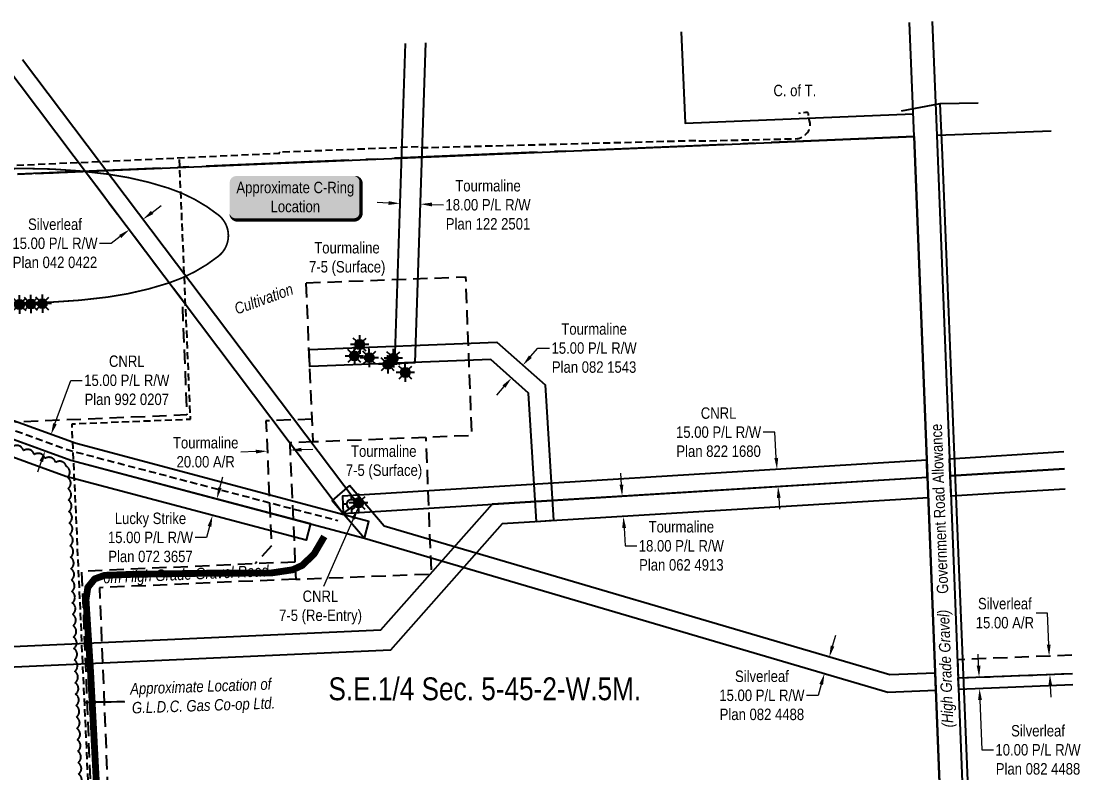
# Model space of a CAD drawing. Extents: x 683818 to 685792, y 5858248 to 5860219.
# Drawn here: x 684826 to 685764, y 5858680 to 5859338 of the extents above; entities that cross this region are included whole.
import ezdxf
from ezdxf.enums import TextEntityAlignment as Align

# ---------------------------------------------------------------- set-up
doc = ezdxf.new("R2010")
doc.units = 0
doc.header["$LTSCALE"] = 5
doc.header["$PDSIZE"] = 0.5
for name, pattern in [('0', [1, 1, 0]), ('foc-ACCESSROAD', [3.75, 2.5, -1.25]), ('foc-QUARTERLINE', [33, 25, -3, 2, -3]), ('foc-TRAV', [1.875, 1.25, -0.625]), ('UG_PIPE', [1.875, 1.25, -0.625])]:
    doc.linetypes.add(name, pattern=pattern)
doc.layers.get('Defpoints').update_dxf_attribs({"color": 9})
for name, color, linetype in [('AS-FENCE', 48, 'foc-FENCE'), ('AS-PIPE-UG', 44, 'UG_PIPE'), ('AS-PIPE-UG-T', 44, 'Continuous'), ('AS-POWER', 104, 'foc-POWER'), ('AS-ROADS', 254, 'Continuous'), ('C-SYMBOL', 7, 'Continuous'), ('C-WS', 13, 'foc-ACCESSROAD'), ('C-WS-S', 13, 'Continuous'), ('CG-NOTES', 7, 'Continuous'), ('F-AR', 190, 'foc-ACCESSROAD'), ('F-RW', 190, 'Continuous'), ('F-WS', 190, 'foc-ACCESSROAD'), ('F-WS-S', 190, 'Continuous'), ('L-ROAD-T', 7, 'Continuous'), ('L-SEC', 7, 'Continuous'), ('L-SECQ', 8, 'foc-QUARTERLINE'), ('L-TITLEDB', 4, 'Continuous'), ('L-TITLEDB-T', 4, 'Continuous'), ('T-BUSH', 110, '0')]:
    doc.layers.add(name, color=color, linetype=linetype)
for name, color, linetype, lineweight in [('F-AR-T', 190, 'Continuous', 9), ('F-RW-T', 190, 'Continuous', 9), ('F-WS-T', 190, 'Continuous', 9), ('T-TEXT', 48, 'Continuous', 18)]:
    doc.layers.add(name, color=color, linetype=linetype, lineweight=lineweight)
doc.styles.add('175L', font='ARIALN.TTF', dxfattribs={"height": 20})
doc.styles.add('80', font='ARIALN.TTF', dxfattribs={"height": 10})
doc.styles.add('80CG', font='ARIALN.TTF', dxfattribs={"height": 10})
doc.styles.add('80L', font='ARIALN.TTF', dxfattribs={"height": 10})
doc.styles.add('80LS', font='ARIALNI.TTF', dxfattribs={"height": 10})
doc.styles.add('foc-LtypeFont', font='ARIALN.TTF', dxfattribs={"height": 7.35})
doc.linetypes.add('foc-FENCE', pattern='A,10,-1,["X",foc-LtypeFont,S=0.2,R=0,X=-0.625,Y=-0.75],-1.24', length=12.24)
doc.linetypes.add('foc-FENCE-NOLINE', pattern='A,0,-6,["X",foc-LtypeFont,S=0.2,R=0,X=-0.625,Y=-0.75],-6.24', length=12.24)
doc.linetypes.add('foc-POWER', pattern='A,6,-1,["P",foc-LtypeFont,S=0.2,R=0,X=-0.625,Y=-0.75],-1.24,4', length=12.24)
doc.linetypes.add('foc-POWER-NOLINE', pattern='A,0,-4,["P",foc-LtypeFont,S=0.2,R=0,X=-0.625,Y=-0.75],-8.24', length=12.24)
doc.dimstyles.new('Compass 5 000', dxfattribs={"dimscale": 5, "dimtxt": 9, "dimasz": 2, "dimexe": 0.2, "dimexo": 0.0625, "dimgap": 0.5, "dimtad": 0, "dimtih": 1, "dimtoh": 1, "dimzin": 0, "dimdsep": 46, "dimtxsty": '80CG', "dimcen": 0.1, "dimse1": 1, "dimse2": 1, "dimclrd": 256, "dimclrt": 256, "dimaunit": 1, "dimadec": 4, "dimazin": 0, "dimtfac": 0.06, "dimtofl": 0, "dimtmove": 0, "dimatfit": 1, "dimfxl": 0.2, "dimtolj": 1, "dimtzin": 0, "dimlwd": -1, "dimarcsym": 0})

# ---------------------------------------------------------------- blocks, each defined once
blk = doc.blocks.new('*D468')
at = {"layer": 'Defpoints', "color": 0, "transparency": 16777216}
for p in [(685040.77, 5858961.7), (685041.24, 5858951), (685061.22, 5858951.87)]:
    blk.add_point(p, dxfattribs=at)
at = {"layer": 'F-AR-T', "transparency": 16777216}
for p, q in [((685030.78, 5858961.27), (685017.63, 5858960.69)), ((685070.74, 5858963.01), (685080.73, 5858963.45))]:
    blk.add_line(p, q, dxfattribs=at)
for points in [[(685030.71, 5858962.93), (685030.86, 5858959.6), (685040.77, 5858961.7)], [(685070.67, 5858964.68), (685070.81, 5858961.35), (685060.75, 5858962.58)]]:
    blk.add_solid(points, dxfattribs=at)
at = {"layer": 'F-AR-T', "transparency": 16777216, "insert": (684986.88, 5858960.69), "char_height": 10, "attachment_point": 5, "style": '80CG'}
blk.add_mtext('\\A1;Tourmaline\\P20.00 A/R', dxfattribs=at)
blk = doc.blocks.new('*D469')
at = {"layer": 'Defpoints', "color": 0, "transparency": 16777216}
for p in [(685724.91, 5858782.29), (685763.12, 5858783.79), (685763.75, 5858767.8)]:
    blk.add_point(p, dxfattribs=at)
at = {"layer": 'F-AR-T', "transparency": 16777216}
for p, q in [((685723.44, 5858819.84), (685713.44, 5858819.84)), ((685724.52, 5858792.28), (685723.44, 5858819.84)), ((685725.93, 5858756.31), (685726.32, 5858746.32))]:
    blk.add_line(p, q, dxfattribs=at)
for points in [[(685726.19, 5858792.35), (685722.86, 5858792.22), (685724.91, 5858782.29)], [(685727.6, 5858756.37), (685724.27, 5858756.24), (685725.54, 5858766.3)]]:
    blk.add_solid(points, dxfattribs=at)
at = {"layer": 'F-AR-T', "transparency": 16777216, "insert": (685686.16, 5858819.84), "char_height": 10, "attachment_point": 5, "style": '80CG'}
blk.add_mtext('\\A1;Silverleaf\\P15.00 A/R', dxfattribs=at)
blk = doc.blocks.new('*D477')
at = {"layer": 'Defpoints', "color": 0, "transparency": 16777216}
for p in [(684920.08, 5859155.58), (684950.21, 5859140.51), (684938.24, 5859131.48)]:
    blk.add_point(p, dxfattribs=at)
at = {"layer": 'F-RW-T', "transparency": 16777216}
for p, q in [((684940.03, 5859170.62), (684948.02, 5859176.64)), ((684912.09, 5859149.56), (684904.11, 5859143.54)), ((684904.11, 5859143.54), (684894.11, 5859143.54))]:
    blk.add_line(p, q, dxfattribs=at)
for points in [[(684939.03, 5859171.96), (684941.03, 5859169.29), (684932.05, 5859164.6)], [(684911.09, 5859150.89), (684913.09, 5859148.23), (684920.08, 5859155.58)]]:
    blk.add_solid(points, dxfattribs=at)
at = {"layer": 'F-RW-T', "transparency": 16777216, "insert": (684855.02, 5859143.54), "char_height": 10, "attachment_point": 5, "style": '80CG'}
blk.add_mtext('\\A1;Silverleaf\\P15.00 P/L R/W\\PPlan 042 0422', dxfattribs=at)
blk = doc.blocks.new('*D478')
at = {"layer": 'Defpoints', "color": 0, "transparency": 16777216}
for p in [(685157.5, 5859197.16), (685175.47, 5859196.56), (685156.88, 5859178.52)]:
    blk.add_point(p, dxfattribs=at)
at = {"layer": 'F-RW-T', "transparency": 16777216}
for p, q in [((685146.89, 5859178.85), (685136.89, 5859179.18)), ((685184.84, 5859177.59), (685194.84, 5859177.26))]:
    blk.add_line(p, q, dxfattribs=at)
for points in [[(685146.94, 5859180.52), (685146.83, 5859177.19), (685156.88, 5859178.52)], [(685184.9, 5859179.26), (685184.79, 5859175.93), (685174.85, 5859177.92)]]:
    blk.add_solid(points, dxfattribs=at)
at = {"layer": 'F-RW-T', "transparency": 16777216, "insert": (685233.92, 5859177.26), "char_height": 10, "attachment_point": 5, "style": '80CG'}
blk.add_mtext('\\A1;Tourmaline\\P18.00 P/L R/W\\PPlan 122 2501', dxfattribs=at)
blk = doc.blocks.new('*D479')
at = {"layer": 'Defpoints', "color": 0, "transparency": 16777216}
for p in [(685264.4, 5859036.92), (685268.11, 5859033.64), (685258.18, 5859022.4)]:
    blk.add_point(p, dxfattribs=at)
at = {"layer": 'F-RW-T', "transparency": 16777216}
for p, q in [((685271.03, 5859044.41), (685277.65, 5859051.9)), ((685277.65, 5859051.9), (685287.65, 5859051.9)), ((685247.84, 5859018.19), (685241.22, 5859010.7))]:
    blk.add_line(p, q, dxfattribs=at)
for points in [[(685269.78, 5859045.51), (685272.27, 5859043.3), (685264.4, 5859036.92)], [(685246.59, 5859019.3), (685249.09, 5859017.09), (685254.47, 5859025.68)]]:
    blk.add_solid(points, dxfattribs=at)
at = {"layer": 'F-RW-T', "transparency": 16777216, "insert": (685326.74, 5859051.9), "char_height": 10, "attachment_point": 5, "style": '80CG'}
blk.add_mtext('\\A1;Tourmaline\\P15.00 P/L R/W^JPlan 082 1543', dxfattribs=at)
blk = doc.blocks.new('*D480')
at = {"layer": 'Defpoints', "color": 0, "transparency": 16777216}
for p in [(685560.1, 5858950.31), (685486.77, 5858945.77), (685561.02, 5858935.37)]:
    blk.add_point(p, dxfattribs=at)
at = {"layer": 'F-RW-T', "transparency": 16777216}
for p, q in [((685484.76, 5858978.27), (685474.76, 5858978.27)), ((685486.15, 5858955.76), (685484.76, 5858978.27)), ((685488.31, 5858920.85), (685488.93, 5858910.87))]:
    blk.add_line(p, q, dxfattribs=at)
for points in [[(685487.81, 5858955.86), (685484.49, 5858955.65), (685486.77, 5858945.77)], [(685489.97, 5858920.96), (685486.65, 5858920.75), (685487.69, 5858930.83)]]:
    blk.add_solid(points, dxfattribs=at)
at = {"layer": 'F-RW-T', "transparency": 16777216, "insert": (685435.67, 5858978.27), "char_height": 10, "attachment_point": 5, "style": '80CG'}
blk.add_mtext('\\A1;CNRL\\P15.00 P/L R/W^JPlan 822 1680', dxfattribs=at)
blk = doc.blocks.new('*D481')
at = {"layer": 'Defpoints', "color": 0, "transparency": 16777216}
for p in [(685523.79, 5858933.05), (685351.3, 5858922.35), (685524.89, 5858915.16)]:
    blk.add_point(p, dxfattribs=at)
at = {"layer": 'F-RW-T', "transparency": 16777216}
for p, q in [((685350.68, 5858932.34), (685350.06, 5858942.32)), ((685353.02, 5858894.49), (685354, 5858878.77)), ((685354, 5858878.77), (685364, 5858878.77))]:
    blk.add_line(p, q, dxfattribs=at)
for points in [[(685352.34, 5858932.44), (685349.01, 5858932.23), (685351.3, 5858922.35)], [(685354.69, 5858894.59), (685351.36, 5858894.39), (685352.4, 5858904.47)]]:
    blk.add_solid(points, dxfattribs=at)
at = {"layer": 'F-RW-T', "transparency": 16777216, "insert": (685403.08, 5858878.77), "char_height": 10, "attachment_point": 5, "style": '80CG'}
blk.add_mtext('\\A1;Tourmaline\\P18.00 P/L R/W\\PPlan 062 4913', dxfattribs=at)
blk = doc.blocks.new('*D482')
at = {"layer": 'Defpoints', "color": 0, "transparency": 16777216}
for p in [(685540.24, 5858779.23), (685528.31, 5858767.11), (685536.01, 5858764.85)]:
    blk.add_point(p, dxfattribs=at)
at = {"layer": 'F-RW-T', "transparency": 16777216}
for p, q in [((685535.37, 5858791.09), (685538.19, 5858800.68)), ((685525.48, 5858757.52), (685522.66, 5858747.93)), ((685522.66, 5858747.93), (685512.66, 5858747.93))]:
    blk.add_line(p, q, dxfattribs=at)
for points in [[(685533.77, 5858791.56), (685536.97, 5858790.62), (685532.54, 5858781.49)], [(685523.89, 5858757.99), (685527.08, 5858757.05), (685528.31, 5858767.11)]]:
    blk.add_solid(points, dxfattribs=at)
at = {"layer": 'F-RW-T', "transparency": 16777216, "insert": (685473.57, 5858747.93), "char_height": 10, "attachment_point": 5, "style": '80CG'}
blk.add_mtext('\\A1;Silverleaf\\P15.00 P/L R/W^JPlan 082 4488', dxfattribs=at)
blk = doc.blocks.new('*D485')
at = {"layer": 'Defpoints', "color": 0, "transparency": 16777216}
for p in [(685681.61, 5858764.6), (685663.99, 5858753.91), (685682, 5858754.61)]:
    blk.add_point(p, dxfattribs=at)
at = {"layer": 'F-RW-T', "transparency": 16777216}
for p, q in [((685663.22, 5858773.9), (685662.83, 5858783.89)), ((685664.38, 5858743.92), (685666.08, 5858700.25)), ((685666.08, 5858700.25), (685676.08, 5858700.25))]:
    blk.add_line(p, q, dxfattribs=at)
for points in [[(685664.88, 5858773.96), (685661.55, 5858773.83), (685663.61, 5858763.9)], [(685666.05, 5858743.99), (685662.72, 5858743.86), (685663.99, 5858753.91)]]:
    blk.add_solid(points, dxfattribs=at)
at = {"layer": 'F-RW-T', "transparency": 16777216, "insert": (685715.17, 5858700.25), "char_height": 10, "attachment_point": 5, "style": '80CG'}
blk.add_mtext('\\A1;Silverleaf\\P10.00 P/L R/W\\PPlan 082 4488', dxfattribs=at)
blk = doc.blocks.new('*D487')
at = {"layer": 'Defpoints', "color": 0, "transparency": 16777216}
for p in [(684929.45, 5858937.86), (684925.59, 5858923.36), (684996.68, 5858919.98)]:
    blk.add_point(p, dxfattribs=at)
at = {"layer": 'F-RW-T', "transparency": 16777216}
for p, q in [((684999.25, 5858929.64), (685001.82, 5858939.3)), ((684990.25, 5858895.81), (684987.68, 5858886.15)), ((684987.68, 5858886.15), (684977.68, 5858886.15))]:
    blk.add_line(p, q, dxfattribs=at)
for points in [[(684997.64, 5858930.07), (685000.86, 5858929.21), (684996.68, 5858919.98)], [(684988.64, 5858896.24), (684991.86, 5858895.38), (684992.82, 5858905.48)]]:
    blk.add_solid(points, dxfattribs=at)
at = {"layer": 'F-RW-T', "transparency": 16777216, "insert": (684938.59, 5858886.15), "char_height": 10, "attachment_point": 5, "style": '80CG'}
blk.add_mtext('\\A1;Lucky Strike\\P15.00 P/L R/W\\PPlan 072 3657', dxfattribs=at)
blk = doc.blocks.new('*D488')
at = {"layer": 'Defpoints', "color": 0, "transparency": 16777216}
for p in [(684846.19, 5858978.16), (684851.59, 5858976.21), (684841.08, 5858964.04)]:
    blk.add_point(p, dxfattribs=at)
at = {"layer": 'F-RW-T', "transparency": 16777216}
for p, q in [((684854.99, 5858985.62), (684868.76, 5859023.67)), ((684868.76, 5859023.67), (684878.76, 5859023.67)), ((684843.07, 5858952.69), (684839.67, 5858943.28))]:
    blk.add_line(p, q, dxfattribs=at)
for points in [[(684853.42, 5858986.18), (684856.56, 5858985.05), (684851.59, 5858976.21)], [(684841.51, 5858953.25), (684844.64, 5858952.12), (684846.48, 5858962.09)]]:
    blk.add_solid(points, dxfattribs=at)
at = {"layer": 'F-RW-T', "transparency": 16777216, "insert": (684917.85, 5859023.67), "char_height": 10, "attachment_point": 5, "style": '80CG'}
blk.add_mtext('\\A1;CNRL\\P15.00 P/L R/W\\PPlan 992 0207', dxfattribs=at)
blk = doc.blocks.new('GABD')
for p, q in [((-0.81, 0), (-1.62, 0)), ((0, 0.81), (0, 1.62)), ((1.62, 0), (0.81, 0)), ((0, -0.81), (0, -1.62))]:
    blk.add_line(p, q)
blk.add_circle((0, 0), 0.8)
blk = doc.blocks.new('GAS')
h = blk.add_hatch(color=255)
h.dxf.hatch_style = 1
edge = h.paths.add_edge_path()
edge.add_arc((0, 0), 0.9, 0, 360)
for p, q in [((-0.81, 0), (-1.62, 0)), ((-0.57, 0.57), (-1.14, 1.14)), ((0, 0.81), (0, 1.62)), ((0.57, 0.57), (1.14, 1.14)), ((1.62, 0), (0.81, 0)), ((-0.57, -0.57), (-1.14, -1.14)), ((0, -0.81), (0, -1.62)), ((1.14, -1.14), (0.57, -0.57))]:
    blk.add_line(p, q)
blk.add_circle((0, 0), 0.8)

msp = doc.modelspace()

# ---------------------------------------------------------------- hatches: boundary and pattern name
at = {"layer": 'CG-NOTES'}
h = msp.add_hatch(color=255, dxfattribs=at)
edge = h.paths.add_edge_path()
edge.add_line((685013.825, 5859164.081), (685116.799, 5859164.081))
edge.add_arc((685116.799, 5859170.079), 5.999, 270, 360)
edge.add_line((685122.798, 5859170.079), (685122.798, 5859196.573))
edge.add_arc((685116.799, 5859196.573), 5.999, 360, 450)
edge.add_line((685116.799, 5859202.571), (685013.825, 5859202.571))
edge.add_arc((685013.825, 5859196.573), 5.999, 90, 180)
edge.add_line((685007.826, 5859196.573), (685007.826, 5859170.079))
edge.add_arc((685013.825, 5859170.079), 5.999, 180, 270)

# ---------------------------------------------------------------- linework, layer by layer
at = {"layer": 'AS-FENCE', "linetype": 'foc-FENCE-NOLINE', "flags": 128}
for points in [[(684837.953, 5859204.763), (685606.69, 5859237.103), (685602.67, 5859336.985)], [(685606.69, 5859237.103), (685638.253, 5858433.23)]]:
    msp.add_lwpolyline(points, dxfattribs=at)
at = {"layer": 'AS-PIPE-UG', "flags": 128}
for points in [[(684797.931, 5859303.085), (684801.3, 5859210.945), (685051.637, 5859222.494), (685051.243, 5859223.513), (685175.268, 5859228.357), (685175.449, 5859227.886), (685175.505, 5859227.661), (685175.537, 5859227.447), (685175.579, 5859227.324), (685416.767, 5859233.63), (685416.762, 5859233.602), (685416.731, 5859233.575), (685416.739, 5859233.491), (685416.736, 5859233.401), (685416.753, 5859233.249), (685416.76, 5859233.121), (685504.66, 5859235.197), (685504.684, 5859235.186), (685505.351, 5859235.249), (685506.429, 5859235.655), (685507.822, 5859236.225), (685509.049, 5859236.967), (685510.303, 5859237.749), (685511.49, 5859238.611), (685512.6, 5859239.575), (685513.552, 5859240.588), (685514.386, 5859241.752), (685514.972, 5859243.063), (685515.445, 5859244.38), (685515.633, 5859245.574), (685515.721, 5859246.897), (685515.744, 5859247.882), (685515.744, 5859248.471), (685515.793, 5859248.763), (685515.027, 5859251.835), (685515.007, 5859252.198), (685514.494, 5859254.059), (685514.401, 5859255.181), (685514.29, 5859256.243), (685514.212, 5859257.291), (685513.738, 5859257.747), (685513.133, 5859258.094), (685512.356, 5859258.224), (685511.742, 5859258.225), (685505.544, 5859257.169), (685505.509, 5859257.19), (685505.48, 5859257.212)], [(684114.111, 5858588.14), (684463.559, 5858602.176), (684700.451, 5858515.147), (684830.824, 5858519.314), (684833.459, 5858520.658), (684834.328, 5858522.746), (684832.262, 5858556.508), (684833.649, 5858570.001), (684837.943, 5858573.484), (684844.109, 5858573.401), (684862.302, 5858577.092), (684888.365, 5858577.444), (684869.926, 5858985.58), (684973.582, 5858989.756), (684963.827, 5859218.443)], [(684229.667, 5859162.048), (684656.316, 5859038.74), (684868.643, 5858962.14), (685102.493, 5858900.993)]]:
    msp.add_lwpolyline(points, dxfattribs=at)
at = {"layer": 'AS-POWER', "flags": 128}
for points in [[(685595.737, 5859259.512), (685629.542, 5859265.952), (685662.732, 5859266.654)], [(685654.47, 5858539.549), (685656.502, 5858541.641), (685653.739, 5858673.237), (685647.709, 5858822.898), (685641.574, 5858972.554), (685637.001, 5859083.449), (685631.471, 5859220.699), (685629.542, 5859265.952)]]:
    msp.add_lwpolyline(points, dxfattribs=at)
at = {"layer": 'AS-ROADS', "const_width": 5.998, "flags": 128}
msp.add_lwpolyline([(684922.653, 5858401.434), (684911.164, 5858440.522), (684901.894, 5858473.684), (684897.994, 5858521.897), (684892.684, 5858644.017), (684886.197, 5858767.917), (684882.161, 5858831.665), (684883.759, 5858842.472), (684889.785, 5858849.884), (684898.265, 5858852.954), (684924.196, 5858853.937), (684994.002, 5858854.919), (685044.117, 5858855.046), (685063.043, 5858857.871), (685071.277, 5858861.678), (685081.6, 5858871.502), (685090.706, 5858887.027)], dxfattribs=at)
at = {"layer": 'C-WS', "flags": 128}
msp.add_lwpolyline([(684803.564, 5859203.314), (684881.57, 5859206.601), (684966.268, 5859094.287), (684970.441, 5858993.348), (684821.201, 5858987.208), (684702.168, 5859030.285), (684695.332, 5859198.753), (684803.564, 5859203.314)], dxfattribs=at)
at = {"layer": 'CG-NOTES', "color": 160, "linetype": 'foc-TRAV', "lineweight": 50, "ltscale": 2, "const_width": 1.5, "flags": 128}
msp.add_lwpolyline([(684827.732, 5859091.572, 0.0338073), (684901.087, 5859096.537, 0.0455518), (684954.313, 5859108.788, 0.0884847), (684998.027, 5859132.317, 0.2290115), (685006.744, 5859150.351, 0.2290115), (684998.027, 5859168.385, 0.0884847), (684954.313, 5859191.914, 0.0455518), (684901.087, 5859204.164, 0.0338073), (684827.732, 5859209.13, 0.0338073), (684754.376, 5859204.164, 0.0455518), (684701.15, 5859191.914, 0.0884847), (684657.436, 5859168.385, 0.2290115), (684648.719, 5859150.351, 0.2290115), (684657.436, 5859132.317, 0.0884847), (684701.15, 5859108.788, 0.0455518), (684754.376, 5859096.537, 0.0338073)], format="xyb", close=True, dxfattribs=at)
at = {"layer": 'CG-NOTES', "color": 160, "flags": 128}
msp.add_lwpolyline([(685013.825, 5859164.081, 2.999, 2.999, 0), (685116.799, 5859164.081, 2.999, 2.999, 0.4142136), (685122.798, 5859170.079, 2.999, 2.999, 0), (685122.798, 5859196.573, 2.999, 0, 0.4142136), (685116.799, 5859202.571, 0, 0, 0), (685013.825, 5859202.571, 0, 0, 0.4142136), (685007.826, 5859196.573, 0, 0, 0), (685007.826, 5859170.079, 0, 2.999, 0.4142136)], format="xyseb", close=True, dxfattribs=at)
at = {"layer": 'F-AR', "flags": 128}
for points in [[(685080.114, 5858989.721), (685039.623, 5858988.09), (685044.397, 5858878.735), (685030.071, 5858863.103)], [(685065.026, 5858864.625), (684878.312, 5858856.495), (684894.706, 5858458.001), (684916.862, 5858409.529)], [(685065.679, 5858849.645), (684893.909, 5858842.166), (684909.567, 5858461.558), (684933.055, 5858410.172)], [(685744.706, 5858783.065), (685644.795, 5858779.149), (685645.421, 5858763.196), (685745.333, 5858767.082)]]:
    msp.add_lwpolyline(points, dxfattribs=at)
at = {"layer": 'F-RW', "flags": 128}
for points in [[(685161.524, 5859318.401), (685152.238, 5859038.535), (685170.246, 5859039.231), (685179.536, 5859319.16)], [(684808.475, 5859303.529), (685107.33, 5858907.232), (685119.403, 5858916.224), (684826.661, 5859304.295)], [(685738.296, 5858946.316), (685638.399, 5858940.128), (685637.818, 5858955.106), (685737.708, 5858961.296)], [(685739.001, 5858928.37), (685699.851, 5858925.949), (685639.179, 5858922.183), (685638.399, 5858940.128), (685738.296, 5858946.313)], [(685745.725, 5858757.092), (685645.813, 5858753.206), (685645.421, 5858763.196), (685745.333, 5858767.082)]]:
    msp.add_lwpolyline(points, dxfattribs=at)
for points in [[(684001.635, 5859154.472), (684198.853, 5859162.937), (684685.782, 5859020.207), (684869.031, 5858953.932), (685125.833, 5858885.62), (685129.537, 5858900.238), (684873.466, 5858968.294), (684690.475, 5859034.517), (684200.73, 5859177.983), (684001.105, 5859169.361)], [(685276.298, 5858899.904), (685269.349, 5859012.523), (685236.261, 5859041.786), (685078.003, 5859035.662), (685077.341, 5859050.644), (685241.699, 5859056.991), (685283.941, 5859019.636), (685291.221, 5858900.924)], [(684433.964, 5858391.575), (684432.662, 5858428.013), (684455.46, 5858452.6), (684699.478, 5858461.843), (684704.192, 5858467.383), (684673.815, 5858751.882), (684730.213, 5858977.72), (684759.759, 5858993.454), (684869.031, 5858953.932), (685078.576, 5858898.342), (685074.806, 5858883.69), (684864.464, 5858939.609), (684760.881, 5858977.065), (684743.137, 5858967.613), (684688.993, 5858750.839), (684719.784, 5858462.579), (684706.622, 5858447.112), (684462.299, 5858437.925), (684447.878, 5858422.371), (684448.949, 5858392.13)], [(685617.728, 5858953.882), (685106.493, 5858922.233), (685107.33, 5858907.232), (685618.308, 5858938.905)], [(684673.231, 5858460.849), (684357.517, 5858448.974), (684340.719, 5858430.95), (684342.271, 5858388.186), (684324.294, 5858387.521), (684322.47, 5858437.751), (684349.435, 5858466.684), (684664.477, 5858478.26), (684682.547, 5858499.264), (684655.59, 5858753.159), (684663.297, 5858783.624), (685140.258, 5858805.223), (685237.808, 5858915.444), (685618.308, 5858938.905), (685619.046, 5858920.899), (685246.34, 5858898.087), (685148.693, 5858787.58), (684677.402, 5858766.246), (684673.815, 5858751.882), (684701.394, 5858493.589)], [(685112.639, 5858931.634), (685097.498, 5858918.579), (685125.833, 5858885.62), (685583.632, 5858750.826), (685625.72, 5858752.405), (685625.131, 5858767.4), (685585.518, 5858765.897), (685143.172, 5858896.13)]]:
    msp.add_lwpolyline(points, close=True, dxfattribs=at)
at = {"layer": 'F-WS', "flags": 128}
msp.add_lwpolyline([(685074.759, 5859109.009), (685214.244, 5859114.2), (685219.501, 5858975.318), (685080.919, 5858969.745)], close=True, dxfattribs=at)
msp.add_lwpolyline([(685080.919, 5858969.745), (685060.471, 5858968.921), (685065.679, 5858849.645), (685184.508, 5858854.192), (685179.701, 5858973.717)], dxfattribs=at)
at = {"layer": 'L-SEC', "flags": 128}
for points in [[(685606.69, 5859237.103), (685602.67, 5859336.985)], [(685626.785, 5859237.869), (685622.764, 5859337.793)], [(685638.255, 5858433.132), (685606.69, 5859237.103)], [(685658.35, 5858433.886), (685626.784, 5859237.892)]]:
    msp.add_lwpolyline(points, dxfattribs=at)
at = {"layer": 'L-SECQ', "flags": 128}
for points in [[(685726.7, 5859241.678), (685626.785, 5859237.869)], [(685606.69, 5859237.103), (684803.564, 5859203.319)]]:
    msp.add_lwpolyline(points, dxfattribs=at)
at = {"layer": 'L-TITLEDB', "flags": 128}
msp.add_lwpolyline([(685403.048, 5859328.576), (685406.306, 5859248.773), (685605.92, 5859257.044)], dxfattribs=at)
at = {"layer": 'T-BUSH', "flags": 128}
msp.add_lwpolyline([(684809.217, 5858779.176, 0.5205671), (684799.309, 5858777.848, 0.5205671), (684789.401, 5858776.519, 0.5205671), (684779.494, 5858775.191, 0.5205671), (684769.586, 5858773.863, 0.5205671), (684759.679, 5858772.534, 0.5205671), (684749.771, 5858771.206, 0.5205671), (684739.864, 5858769.877, 0.5205671), (684729.956, 5858768.549, 0.5205671), (684720.048, 5858767.221, 0.5205671), (684710.141, 5858765.892, 0.5205671), (684700.233, 5858764.564, 0.5205671), (684694.679, 5858758.73, 0.5205671), (684693.012, 5858748.873, 0.5205671), (684691.344, 5858739.017, 0.5205671), (684689.676, 5858729.161, 0.5205671), (684688.008, 5858719.305, 0.5205671), (684686.341, 5858709.449, 0.5205671), (684686.46, 5858699.545, 0.5205671), (684687.597, 5858689.613, 0.5205671), (684688.735, 5858679.682, 0.5205671), (684689.873, 5858669.751, 0.5205671), (684691.01, 5858659.82, 0.5205671), (684692.148, 5858649.888, 0.5205671), (684693.286, 5858639.957, 0.5205671), (684694.424, 5858630.026, 0.5205671), (684695.561, 5858620.094, 0.5205671), (684696.699, 5858610.163, 0.5205671), (684697.837, 5858600.232, 0.5205671), (684698.974, 5858590.301, 0.5205671), (684700.112, 5858580.369, 0.5205671), (684701.25, 5858570.438, 0.5205671), (684702.388, 5858560.507, 0.5205671), (684703.525, 5858550.575, 0.5205671), (684704.663, 5858540.644, 0.5205671), (684705.801, 5858530.713, 0.5205671), (684713.298, 5858528.022, 0.5205671), (684723.293, 5858528.175, 0.5205671), (684733.288, 5858528.329, 0.5205671), (684742.744, 5858531.549, 0.5205671), (684752.193, 5858534.812, 0.5205671), (684761.641, 5858538.075, 0.5205671), (684771.09, 5858541.338, 0.5205671), (684780.539, 5858544.601, 0.5205671), (684789.987, 5858547.864, 0.5205671), (684799.35, 5858551.346, 0.5205671), (684808.505, 5858555.361, 0.5205671), (684817.659, 5858559.376, 0.5205671), (684826.814, 5858563.391, 0.5205671), (684835.968, 5858567.406, 0.5205671), (684845.123, 5858571.421, 0.5205671), (684854.278, 5858575.436, 0.5205671), (684863.432, 5858579.451, 0.5205671), (684872.587, 5858583.465, 0.5205671), (684879.058, 5858589.163, 0.5205671), (684878.687, 5858599.152, 0.5205671), (684878.316, 5858609.142, 0.5205671), (684877.944, 5858619.131, 0.5205671), (684877.573, 5858629.12, 0.5205671), (684877.202, 5858639.11, 0.5205671), (684876.83, 5858649.099, 0.5205671), (684876.459, 5858659.088, 0.5205671), (684876.088, 5858669.078, 0.5205671), (684875.716, 5858679.067, 0.5205671), (684875.345, 5858689.056, 0.5205671), (684874.974, 5858699.046, 0.5205671), (684874.603, 5858709.035, 0.5205671), (684874.231, 5858719.024, 0.5205671), (684873.86, 5858729.014, 0.5205671), (684873.489, 5858739.003, 0.5205671), (684873.117, 5858748.993, 0.5205671), (684872.746, 5858758.982, 0.5205671), (684872.375, 5858768.971, 0.5205671), (684872.003, 5858778.961, 0.5205671), (684871.632, 5858788.95, 0.5205671), (684871.261, 5858798.939, 0.5205671), (684870.889, 5858808.929, 0.5205671), (684870.518, 5858818.918, 0.5205671), (684870.147, 5858828.907, 0.5205671), (684869.775, 5858838.897, 0.5205671), (684869.404, 5858848.886, 0.5205671), (684869.033, 5858858.875, 0.5205671), (684868.661, 5858868.865, 0.5205671), (684868.29, 5858878.854, 0.5205671), (684867.919, 5858888.843, 0.5205671), (684867.547, 5858898.833, 0.5205671), (684867.176, 5858908.822, 0.5205671), (684866.805, 5858918.812, 0.5205671), (684866.433, 5858928.801, 0.5205671), (684866.062, 5858938.79, 0.5205671), (684865.012, 5858948.288, 0.5205671), (684855.636, 5858951.755, 0.5205671), (684846.26, 5858955.221, 0.5205671), (684836.884, 5858958.687, 0.5205671), (684827.508, 5858962.154, 0.5205671), (684818.132, 5858965.62, 0.5205671), (684808.756, 5858969.086, 0.5205671), (684799.38, 5858972.553, 0.5205671), (684790.004, 5858976.019, 0.5205671), (684780.628, 5858979.485, 0.5205671), (684771.252, 5858982.952, 0.5205671), (684761.876, 5858986.418, 0.5205671), (684752.5, 5858989.884, 0.5205671), (684743.124, 5858993.351, 0.5205671), (684733.748, 5858996.817, 0.5205671), (684724.372, 5859000.283, 0.5205671), (684714.996, 5859003.75, 0.5205671), (684705.62, 5859007.216, 0.5205671), (684696.244, 5859010.683, 0.5205671), (684686.472, 5859012.226, 0.5205671), (684679.798, 5859009.785, 0.5205671), (684681.408, 5858999.92, 0.5205671), (684683.018, 5858990.054, 0.5205671), (684684.628, 5858980.188, 0.5205671), (684686.237, 5858970.322, 0.5205671), (684687.847, 5858960.457, 0.5205671), (684689.457, 5858950.591, 0.5205671), (684691.067, 5858940.725, 0.5205671), (684692.677, 5858930.859, 0.5205671), (684694.287, 5858920.994, 0.5205671), (684695.897, 5858911.128, 0.5205671), (684697.507, 5858901.262, 0.5205671), (684699.117, 5858891.396, 0.5205671), (684700.727, 5858881.531, 0.5205671), (684702.337, 5858871.665, 0.5205671), (684703.947, 5858861.799, 0.5205671), (684705.557, 5858851.933, 0.5205671), (684707.167, 5858842.068, 0.5205671), (684708.776, 5858832.202, 0.5205671), (684710.386, 5858822.336, 0.5205671), (684711.996, 5858812.47, 0.5205671), (684713.606, 5858802.604, 0.5205671), (684715.216, 5858792.739, 0.5205671), (684716.826, 5858782.873, 0.5205671), (684724.716, 5858781.466, 0.5205671), (684734.625, 5858782.779, 0.5205671), (684744.535, 5858784.093, 0.5205671), (684754.444, 5858785.407, 0.5205671), (684764.354, 5858786.72, 0.5205671), (684774.264, 5858788.034, 0.5205671), (684784.173, 5858789.347, 0.5205671), (684794.083, 5858790.661, 0.5205671), (684806.306, 5858792.281, 0.5205671)], format="xyb", dxfattribs=at)

# ---------------------------------------------------------------- block references
at = {"layer": 'C-WS-S', "xscale": 4.998750078124989, "yscale": 4.998750078124989, "zscale": 4.998750078124989}
for p in [(684823.994, 5859090.077), (684833.955, 5859090.457), (684843.983, 5859090.841)]:
    msp.add_blockref('GAS', p, dxfattribs=at)
at = {"layer": 'F-WS-S'}
for p, xscale, yscale, zscale in [((685121.642, 5859055.031), 4.998750078124989, 4.998750078124989, 4.998750078124989), ((685116.973, 5859044.943), 4.998750078124989, 4.998750078124989, 4.998750078124989), ((685130.039, 5859043.439), 4.998750078124989, 4.998750078124989, 4.998750078124989), ((685151.086, 5859043.02), 4.998750078124989, 4.998750078124989, 4.998750078124989), ((685146.234, 5859037.713), 4.998750078124989, 4.998750078124989, 4.998750078124989), ((685161.541, 5859030.505), 4.998750078124989, 4.998750078124989, 4.998750078124989), ((685120.658, 5858916.449), 4.999374999999998, 4.999374999999998, 4.999374999999998)]:
    msp.add_blockref('GAS', p, dxfattribs=dict(at, xscale=xscale, yscale=yscale, zscale=zscale))
at = {"layer": 'F-WS-S', "linetype": 'foc-POWER-NOLINE', "xscale": 4.998125234365218, "yscale": 4.998125234365218, "zscale": 4.998125234365218}
msp.add_blockref('GABD', (685114.372, 5858915.288), dxfattribs=at)

# ---------------------------------------------------------------- texts
at = {"layer": 'C-SYMBOL', "color": 3, "style": '175L'}
msp.add_text('S.E.1/4 Sec. 5-45-2-W.5M.', height=19.9925, dxfattribs=at).set_placement((685231.123, 5858737.695), align=Align.BOTTOM_CENTER)
at = {"layer": 'CG-NOTES', "color": 160, "insert": (685065.312, 5859184.076), "char_height": 9.99756, "attachment_point": 5, "style": '80'}
msp.add_mtext('Approximate C-Ring\\PLocation', dxfattribs=at)
at = {"layer": 'F-WS-T', "char_height": 9.99625, "attachment_point": 1, "style": '80L'}
for s, width, insert in [('\\pi4.8757;Tourmaline\\P\\pi0.32078;7-5 (Surface)', 66.24452, (685077.001, 5859144.728)), ('\\pi4.8716;Tourmaline\\P\\pi0.31664;7-5 (Surface)', 66.23623, (685109.202, 5858966.703)), ('\\pi20.879;CNRL\\P\\pi0.317;7-5 (Re-Entry)', 71.94422, (685050.824, 5858839.718))]:
    msp.add_mtext_dynamic_manual_height_columns(s, width=width, gutter_width=49.994, heights=[0], dxfattribs=dict(at, insert=insert))
at = {"layer": 'L-ROAD-T', "style": '80L'}
msp.add_text('Government Road Allowance', height=9.99625, rotation=92.18661, dxfattribs=at).set_placement((685628.867, 5858911.23), align=Align.MIDDLE_CENTER)
at = {"layer": 'L-TITLEDB-T', "insert": (685483.656, 5859282.348), "char_height": 9.9963, "attachment_point": 1, "style": '80L'}
msp.add_mtext_dynamic_manual_height_columns('C. of T.', width=77.15166, gutter_width=49.994, heights=[0], dxfattribs=at)
at = {"layer": 'T-TEXT', "style": '80LS'}
for s, rotation, p in [('Cultivation', 20, (685037.65, 5859094.996)), ('(High Grade Gravel)', 92.18661, (685634.206, 5858771.384))]:
    msp.add_text(s, height=9.99625, rotation=rotation, dxfattribs=at).set_placement(p, align=Align.MIDDLE_CENTER)
at = {"layer": 'T-TEXT', "insert": (684896.838, 5858855.91), "char_height": 9.99625, "attachment_point": 1, "rotation": 2.493039, "style": '80L'}
msp.add_mtext_dynamic_manual_height_columns('{\\fArial Narrow|b0|i1|c0|p34;6m High Grade Gravel Road}', width=185.22617, gutter_width=49.994, heights=[0], dxfattribs=at)

# ---------------------------------------------------------------- dimensions: what is measured, and where the dimension line sits
at = {"layer": 'F-AR-T'}
for base, p1, p2, angle, text, picture, middle in [((685040.775, 5858961.704), (685061.216, 5858951.871), (685041.242, 5858950.999), 182.499906, 'Tourmaline\\P20.00 A/R', '*D468', (684986.876, 5858960.693)), ((685724.913, 5858782.29), (685763.75, 5858767.798), (685763.124, 5858783.787), 92.243626, 'Silverleaf\\P15.00 A/R', '*D469', (685686.16, 5858819.837))]:
    dim = msp.add_linear_dim(base=base, p1=p1, p2=p2, angle=angle, text=text, dimstyle='Compass 5 000', dxfattribs=at)
    dim.commit()
    dim.dimension.update_dxf_attribs({"geometry": picture, "text_midpoint": middle, "dimtype": 161})
at = {"layer": 'F-RW-T'}
for base, p1, p2, angle, text, picture, middle in [((685156.883, 5859178.52), (685175.468, 5859196.559), (685157.501, 5859197.155), 178.099502, 'Tourmaline\\P18.00 P/L R/W\\PPlan 122 2501', '*D478', (685233.924, 5859177.26)), ((684920.076, 5859155.578), (684950.214, 5859140.508), (684938.244, 5859131.482), 217.016592, 'Silverleaf\\P15.00 P/L R/W\\PPlan 042 0422', '*D477', (684855.02, 5859143.537)), ((684851.587, 5858976.212), (684841.082, 5858964.042), (684846.193, 5858978.164), 70.105388, 'CNRL\\P15.00 P/L R/W\\PPlan 992 0207', '*D488', (684917.848, 5859023.671)), ((685486.768, 5858945.774), (685561.023, 5858935.373), (685560.098, 5858950.314), 93.542495, 'CNRL\\P15.00 P/L R/W^JPlan 822 1680', '*D480', (685435.671, 5858978.271)), ((684996.676, 5858919.977), (684925.592, 5858923.358), (684929.45, 5858937.86), 75.103755, 'Lucky Strike\\P15.00 P/L R/W\\PPlan 072 3657', '*D487', (684938.592, 5858886.148)), ((685351.296, 5858922.354), (685524.894, 5858915.162), (685523.786, 5858933.046), 93.54684, 'Tourmaline\\P18.00 P/L R/W\\PPlan 062 4913', '*D481', (685403.083, 5858878.768)), ((685663.994, 5858753.913), (685681.609, 5858764.603), (685681.997, 5858754.614), 272.22741, 'Silverleaf\\P10.00 P/L R/W\\PPlan 082 4488', '*D485', (685715.167, 5858700.253))]:
    dim = msp.add_linear_dim(base=base, p1=p1, p2=p2, angle=angle, text=text, dimstyle='Compass 5 000', dxfattribs=at)
    dim.commit()
    dim.dimension.update_dxf_attribs({"geometry": picture, "text_midpoint": middle, "dimtype": 161})
for p1, p2, distance, text, picture, middle in [((685258.177, 5859022.404), (685268.11, 5859033.636), 4.951, 'Tourmaline\\P15.00 P/L R/W^JPlan 082 1543', '*D479', (685326.735, 5859051.898)), ((685540.243, 5858779.227), (685536.009, 5858764.848), -8.027, 'Silverleaf\\P15.00 P/L R/W^JPlan 082 4488', '*D482', (685473.574, 5858747.929))]:
    dim = msp.add_aligned_dim(p1=p1, p2=p2, distance=distance, text=text, dimstyle='Compass 5 000', dxfattribs=at)
    dim.commit()
    dim.dimension.update_dxf_attribs({"geometry": picture, "text_midpoint": middle})

# ---------------------------------------------------------------- leaders
at = {"layer": 'AS-PIPE-UG-T', "path_type": 1}
msp.add_leader([(684880.765, 5858742.062), (684918.469, 5858742.652)], dimstyle='Compass 5 000', override={"dimgap": 0.5, "dimtad": 0}, dxfattribs=at)
at = {"layer": 'F-WS-T'}
msp.add_leader([(685120.039, 5858911.557), (685090.109, 5858843.328)], dimstyle='Compass 5 000', dxfattribs=at)

# ---------------------------------------------------------------- next in the draw order: texts
at = {"layer": 'AS-PIPE-UG-T', "insert": (684920.601, 5858758.675), "char_height": 9.99625, "attachment_point": 1, "rotation": 1.988517, "style": '80L', "bg_fill": 2}
msp.add_mtext_dynamic_manual_height_columns('\\pi0.065621;{\\fArial Narrow|b0|i1|c0|p34;Approximate Location of\\P\\pi0.98956;G.L.D.C. Gas Co-op Ltd.}', width=125.12529, gutter_width=49.994, heights=[0], dxfattribs=at)

doc.saveas('drawing.dxf')
